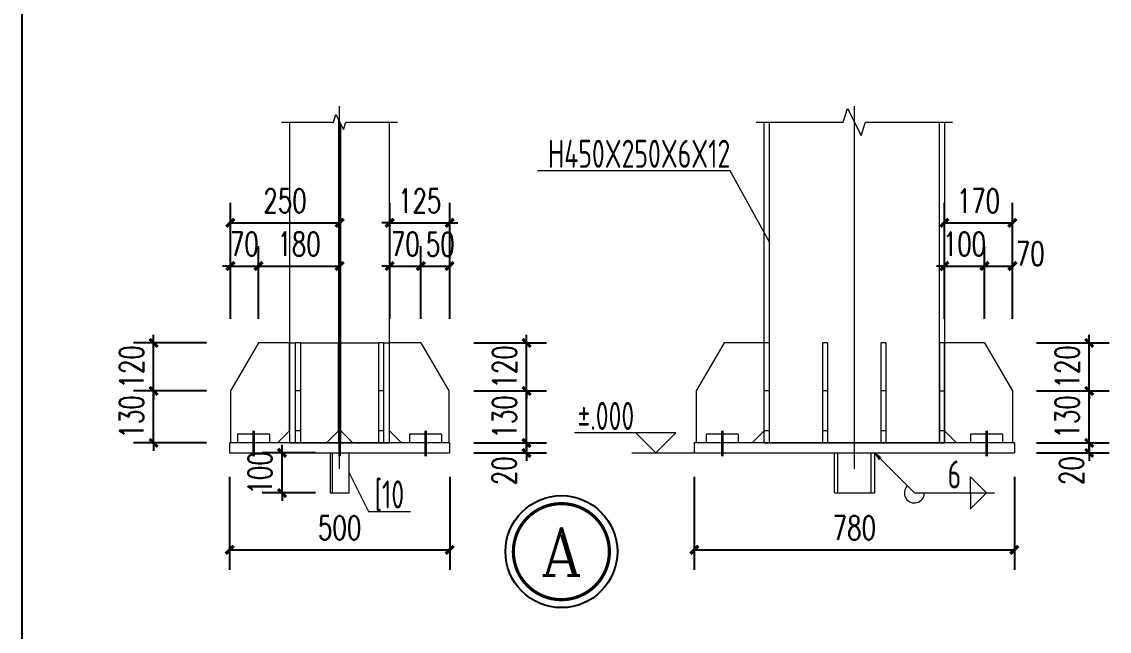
# Model space of a CAD drawing. Extents: x 180850 to 1399066, y 48356 to 327880.
# Drawn here: x 1375439 to 1389027, y 182591 to 190205 of the extents above; entities that cross this region are included whole.
import ezdxf
from ezdxf.enums import TextEntityAlignment as Align

# ---------------------------------------------------------------- set-up
doc = ezdxf.new("R2010")
doc.units = 0
doc.header["$LTSCALE"] = 1000
doc.linetypes.add('线型2', pattern=[2.5, 1.5, -1])
doc.linetypes.add('线型3', pattern=[19, 15, -1.5, 1, -1.5])
for name, color, linetype in [('AXIS', 3, 'Continuous'), ('TEXT', 7, 'Continuous'), ('THIN', 7, 'Continuous')]:
    doc.layers.add(name, color=color, linetype=linetype)
for name, color, linetype, lineweight in [('字符标注', 9, 'Continuous', 18), ('柱_主零件_实线', 51, 'Continuous', 18), ('柱_零件_实线', 3, 'Continuous', 18), ('楼层标高', 9, 'Continuous', 18), ('点划线', 9, '线型3', 18), ('焊缝标注', 9, 'Continuous', 18), ('螺栓组-普通_实线', 1, 'Continuous', 35)]:
    doc.layers.add(name, color=color, linetype=linetype, lineweight=lineweight)
doc.styles.add('_TCH_DIM_T3', font='SIMPLEX', dxfattribs={"width": 0.705882, "bigfont": 'GBCBIG'})
doc.styles.add('COMPLEX', font='COMPLEX')
doc.styles.add('TSSD_Norm', font='tssdeng.shx', dxfattribs={"bigfont": 'hztxt.shx'})
doc.styles.add('TSSD_Num', font='Tssdeng.shx', dxfattribs={"width": 0.7, "bigfont": 'hztxt.shx'})
doc.dimstyles.new('TCH_100_1', dxfattribs={"dimtxt": 297.5, "dimasz": 100, "dimexe": 250, "dimexo": 300, "dimgap": 126.25, "dimtad": 1, "dimdec": 0, "dimzin": 0, "dimdsep": 46, "dimtxsty": '_TCH_DIM_T3', "dimblk": 'ARCHTICK', "dimcen": 0.09, "dimclrd": 126, "dimclre": 126, "dimclrt": 7, "dimazin": 2, "dimtfac": 1, "dimtdec": 0, "dimtix": 1, "dimtmove": 2, "dimatfit": 3, "dimfxl": 1, "dimtolj": 1, "dimtzin": 0, "dimarcsym": 0})

# ---------------------------------------------------------------- blocks, each defined once
blk = doc.blocks.new('_ArchTick')
at = {"color": 0, "linetype": 'ByBlock', "const_width": 0.4}
blk.add_lwpolyline([(-0.5, -0.5), (0.5, 0.5)], dxfattribs=at)
blk = doc.blocks.new('*D231')
at = {"color": 126, "linetype": 'ByBlock', "lineweight": -2, "transparency": 16777216}
for p, q in [((1378036, 184518), (1378036, 183358)), ((1380786, 184518), (1380786, 183358)), ((1378036, 183608), (1380786, 183608))]:
    blk.add_line(p, q, dxfattribs=at)
at = {"layer": 'Defpoints', "color": 0, "linetype": 'ByBlock', "transparency": 16777216}
for p in [(1378036, 184818), (1380786, 184818), (1380786, 183608)]:
    blk.add_point(p, dxfattribs=at)
at = {"color": 126, "linetype": 'ByBlock', "lineweight": -2, "transparency": 16777216, "xscale": 100, "yscale": 100, "zscale": 100, "rotation": 180}
blk.add_blockref('_ArchTick', (1378036, 183608), dxfattribs=at)
at = {"color": 126, "linetype": 'ByBlock', "lineweight": -2, "transparency": 16777216, "xscale": 100, "yscale": 100, "zscale": 100}
blk.add_blockref('_ArchTick', (1380786, 183608), dxfattribs=at)
at = {"color": 7, "linetype": 'ByBlock', "transparency": 16777216, "insert": (1379411, 183883), "char_height": 297.5, "attachment_point": 5, "style": '_TCH_DIM_T3'}
blk.add_mtext('\\A1;500', dxfattribs=at)
blk = doc.blocks.new('*D232')
at = {"color": 126, "linetype": 'ByBlock', "lineweight": -2, "transparency": 16777216}
for p, q in [((1378046, 186493), (1378046, 187403)), ((1378396, 186493), (1378396, 187403)), ((1378046, 187153), (1377946, 187153)), ((1378046, 187153), (1378396, 187153)), ((1378396, 187153), (1378496, 187153))]:
    blk.add_line(p, q, dxfattribs=at)
at = {"layer": 'Defpoints', "color": 0, "linetype": 'ByBlock', "transparency": 16777216}
for p in [(1378396, 187153), (1378046, 186193), (1378396, 186193)]:
    blk.add_point(p, dxfattribs=at)
at = {"color": 126, "linetype": 'ByBlock', "lineweight": -2, "transparency": 16777216, "xscale": 100, "yscale": 100, "zscale": 100}
blk.add_blockref('_ArchTick', (1378046, 187153), dxfattribs=at)
at = {"color": 126, "linetype": 'ByBlock', "lineweight": -2, "transparency": 16777216, "xscale": 100, "yscale": 100, "zscale": 100, "rotation": 180}
blk.add_blockref('_ArchTick', (1378396, 187153), dxfattribs=at)
at = {"color": 7, "linetype": 'ByBlock', "transparency": 16777216, "insert": (1378221, 187428), "char_height": 297.5, "attachment_point": 5, "style": '_TCH_DIM_T3'}
blk.add_mtext('\\A1;70', dxfattribs=at)
blk = doc.blocks.new('*D233')
at = {"color": 126, "linetype": 'ByBlock', "lineweight": -2, "transparency": 16777216}
for p, q in [((1378396, 186493), (1378396, 187403)), ((1379411, 186493), (1379411, 187403)), ((1378396, 187153), (1379411, 187153))]:
    blk.add_line(p, q, dxfattribs=at)
at = {"layer": 'Defpoints', "color": 0, "linetype": 'ByBlock', "transparency": 16777216}
for p in [(1379411, 187153), (1378396, 186193), (1379411, 186193)]:
    blk.add_point(p, dxfattribs=at)
at = {"color": 126, "linetype": 'ByBlock', "lineweight": -2, "transparency": 16777216, "xscale": 100, "yscale": 100, "zscale": 100, "rotation": 180}
blk.add_blockref('_ArchTick', (1378396, 187153), dxfattribs=at)
at = {"color": 126, "linetype": 'ByBlock', "lineweight": -2, "transparency": 16777216, "xscale": 100, "yscale": 100, "zscale": 100}
blk.add_blockref('_ArchTick', (1379411, 187153), dxfattribs=at)
at = {"color": 7, "linetype": 'ByBlock', "transparency": 16777216, "insert": (1378903, 187428), "char_height": 297.5, "attachment_point": 5, "style": '_TCH_DIM_T3'}
blk.add_mtext('\\A1;180', dxfattribs=at)
blk = doc.blocks.new('*D234')
at = {"color": 126, "linetype": 'ByBlock', "lineweight": -2, "transparency": 16777216}
for p, q in [((1378046, 186493), (1378046, 187943)), ((1379411, 186493), (1379411, 187943)), ((1378046, 187693), (1379411, 187693))]:
    blk.add_line(p, q, dxfattribs=at)
at = {"layer": 'Defpoints', "color": 0, "linetype": 'ByBlock', "transparency": 16777216}
for p in [(1379411, 187693), (1378046, 186193), (1379411, 186193)]:
    blk.add_point(p, dxfattribs=at)
at = {"color": 126, "linetype": 'ByBlock', "lineweight": -2, "transparency": 16777216, "xscale": 100, "yscale": 100, "zscale": 100, "rotation": 180}
blk.add_blockref('_ArchTick', (1378046, 187693), dxfattribs=at)
at = {"color": 126, "linetype": 'ByBlock', "lineweight": -2, "transparency": 16777216, "xscale": 100, "yscale": 100, "zscale": 100}
blk.add_blockref('_ArchTick', (1379411, 187693), dxfattribs=at)
at = {"color": 7, "linetype": 'ByBlock', "transparency": 16777216, "insert": (1378728, 187968), "char_height": 297.5, "attachment_point": 5, "style": '_TCH_DIM_T3'}
blk.add_mtext('\\A1;250', dxfattribs=at)
blk = doc.blocks.new('*D235')
at = {"color": 126, "linetype": 'ByBlock', "lineweight": -2, "transparency": 16777216}
for p, q in [((1377086, 185593), (1377086, 185693)), ((1377746, 185593), (1376836, 185593)), ((1377086, 184943), (1377086, 185593)), ((1377746, 184943), (1376836, 184943)), ((1377086, 184943), (1377086, 184843))]:
    blk.add_line(p, q, dxfattribs=at)
at = {"layer": 'Defpoints', "color": 0, "linetype": 'ByBlock', "transparency": 16777216}
for p in [(1377086, 185593), (1378046, 185593), (1378046, 184943)]:
    blk.add_point(p, dxfattribs=at)
at = {"color": 126, "linetype": 'ByBlock', "lineweight": -2, "transparency": 16777216, "xscale": 100, "yscale": 100, "zscale": 100}
for p, rotation in [((1377086, 185593), 270), ((1377086, 184943), 90)]:
    blk.add_blockref('_ArchTick', p, dxfattribs=dict(at, rotation=rotation))
at = {"color": 7, "linetype": 'ByBlock', "transparency": 16777216, "insert": (1376811, 185268), "char_height": 297.5, "attachment_point": 5, "rotation": 90, "style": '_TCH_DIM_T3'}
blk.add_mtext('\\A1;130', dxfattribs=at)
blk = doc.blocks.new('*D236')
at = {"color": 126, "linetype": 'ByBlock', "lineweight": -2, "transparency": 16777216}
for p, q in [((1377746, 186193), (1376836, 186193)), ((1377086, 186193), (1377086, 186293)), ((1377086, 185593), (1377086, 186193)), ((1377746, 185593), (1376836, 185593)), ((1377086, 185593), (1377086, 185493))]:
    blk.add_line(p, q, dxfattribs=at)
at = {"layer": 'Defpoints', "color": 0, "linetype": 'ByBlock', "transparency": 16777216}
for p in [(1377086, 186193), (1378046, 186193), (1378046, 185593)]:
    blk.add_point(p, dxfattribs=at)
at = {"color": 126, "linetype": 'ByBlock', "lineweight": -2, "transparency": 16777216, "xscale": 100, "yscale": 100, "zscale": 100}
for p, rotation in [((1377086, 186193), 270), ((1377086, 185593), 90)]:
    blk.add_blockref('_ArchTick', p, dxfattribs=dict(at, rotation=rotation))
at = {"color": 7, "linetype": 'ByBlock', "transparency": 16777216, "insert": (1376811, 185893), "char_height": 297.5, "attachment_point": 5, "rotation": 90, "style": '_TCH_DIM_T3'}
blk.add_mtext('\\A1;120', dxfattribs=at)
blk = doc.blocks.new('*D237')
at = {"color": 126, "linetype": 'ByBlock', "lineweight": -2, "transparency": 16777216}
for p, q in [((1380036, 186493), (1380036, 187403)), ((1380426, 186493), (1380426, 187403)), ((1380036, 187153), (1379936, 187153)), ((1380036, 187153), (1380426, 187153)), ((1380426, 187153), (1380526, 187153))]:
    blk.add_line(p, q, dxfattribs=at)
at = {"layer": 'Defpoints', "color": 0, "linetype": 'ByBlock', "transparency": 16777216}
for p in [(1380426, 187153), (1380036, 186193), (1380426, 186193)]:
    blk.add_point(p, dxfattribs=at)
at = {"color": 126, "linetype": 'ByBlock', "lineweight": -2, "transparency": 16777216, "xscale": 100, "yscale": 100, "zscale": 100}
blk.add_blockref('_ArchTick', (1380036, 187153), dxfattribs=at)
at = {"color": 126, "linetype": 'ByBlock', "lineweight": -2, "transparency": 16777216, "xscale": 100, "yscale": 100, "zscale": 100, "rotation": 180}
blk.add_blockref('_ArchTick', (1380426, 187153), dxfattribs=at)
at = {"color": 7, "linetype": 'ByBlock', "transparency": 16777216, "insert": (1380231, 187428), "char_height": 297.5, "attachment_point": 5, "style": '_TCH_DIM_T3'}
blk.add_mtext('\\A1;70', dxfattribs=at)
blk = doc.blocks.new('*D238')
at = {"color": 126, "linetype": 'ByBlock', "lineweight": -2, "transparency": 16777216}
for p, q in [((1380426, 186493), (1380426, 187403)), ((1380786, 186493), (1380786, 187403)), ((1380426, 187153), (1380786, 187153))]:
    blk.add_line(p, q, dxfattribs=at)
at = {"layer": 'Defpoints', "color": 0, "linetype": 'ByBlock', "transparency": 16777216}
for p in [(1380786, 187153), (1380426, 186193), (1380786, 186193)]:
    blk.add_point(p, dxfattribs=at)
at = {"color": 126, "linetype": 'ByBlock', "lineweight": -2, "transparency": 16777216, "xscale": 100, "yscale": 100, "zscale": 100, "rotation": 180}
blk.add_blockref('_ArchTick', (1380426, 187153), dxfattribs=at)
at = {"color": 126, "linetype": 'ByBlock', "lineweight": -2, "transparency": 16777216, "xscale": 100, "yscale": 100, "zscale": 100}
blk.add_blockref('_ArchTick', (1380786, 187153), dxfattribs=at)
at = {"color": 7, "linetype": 'ByBlock', "transparency": 16777216, "insert": (1380668, 187425), "char_height": 297.5, "attachment_point": 5, "style": '_TCH_DIM_T3'}
blk.add_mtext('\\A1;50', dxfattribs=at)
blk = doc.blocks.new('*D239')
at = {"color": 126, "linetype": 'ByBlock', "lineweight": -2, "transparency": 16777216}
for p, q in [((1380036, 186493), (1380036, 187943)), ((1380786, 186493), (1380786, 187943)), ((1380036, 187693), (1379936, 187693)), ((1380036, 187693), (1380786, 187693)), ((1380786, 187693), (1380886, 187693))]:
    blk.add_line(p, q, dxfattribs=at)
at = {"layer": 'Defpoints', "color": 0, "linetype": 'ByBlock', "transparency": 16777216}
for p in [(1380786, 187693), (1380036, 186193), (1380786, 186193)]:
    blk.add_point(p, dxfattribs=at)
at = {"color": 126, "linetype": 'ByBlock', "lineweight": -2, "transparency": 16777216, "xscale": 100, "yscale": 100, "zscale": 100}
blk.add_blockref('_ArchTick', (1380036, 187693), dxfattribs=at)
at = {"color": 126, "linetype": 'ByBlock', "lineweight": -2, "transparency": 16777216, "xscale": 100, "yscale": 100, "zscale": 100, "rotation": 180}
blk.add_blockref('_ArchTick', (1380786, 187693), dxfattribs=at)
at = {"color": 7, "linetype": 'ByBlock', "transparency": 16777216, "insert": (1380411, 187968), "char_height": 297.5, "attachment_point": 5, "style": '_TCH_DIM_T3'}
blk.add_mtext('\\A1;125', dxfattribs=at)
blk = doc.blocks.new('*D240')
at = {"color": 126, "linetype": 'ByBlock', "lineweight": -2, "transparency": 16777216}
for p, q in [((1381086, 184943), (1381996, 184943)), ((1381746, 184943), (1381746, 185043)), ((1381746, 184818), (1381746, 184943)), ((1381086, 184818), (1381996, 184818)), ((1381746, 184818), (1381746, 184718))]:
    blk.add_line(p, q, dxfattribs=at)
at = {"layer": 'Defpoints', "color": 0, "linetype": 'ByBlock', "transparency": 16777216}
for p in [(1380786, 184943), (1381746, 184943), (1380786, 184818)]:
    blk.add_point(p, dxfattribs=at)
at = {"color": 126, "linetype": 'ByBlock', "lineweight": -2, "transparency": 16777216, "xscale": 100, "yscale": 100, "zscale": 100}
for p, rotation in [((1381746, 184943), 270), ((1381746, 184818), 90)]:
    blk.add_blockref('_ArchTick', p, dxfattribs=dict(at, rotation=rotation))
at = {"color": 7, "linetype": 'ByBlock', "transparency": 16777216, "insert": (1381466, 184595), "char_height": 297.5, "attachment_point": 5, "rotation": 90, "style": '_TCH_DIM_T3'}
blk.add_mtext('\\A1;20', dxfattribs=at)
blk = doc.blocks.new('*D241')
at = {"color": 126, "linetype": 'ByBlock', "lineweight": -2, "transparency": 16777216}
for p, q in [((1381746, 185593), (1381746, 185693)), ((1381086, 185593), (1381996, 185593)), ((1381746, 184943), (1381746, 185593)), ((1381086, 184943), (1381996, 184943)), ((1381746, 184943), (1381746, 184843))]:
    blk.add_line(p, q, dxfattribs=at)
at = {"layer": 'Defpoints', "color": 0, "linetype": 'ByBlock', "transparency": 16777216}
for p in [(1380786, 185593), (1381746, 185593), (1380786, 184943)]:
    blk.add_point(p, dxfattribs=at)
at = {"color": 126, "linetype": 'ByBlock', "lineweight": -2, "transparency": 16777216, "xscale": 100, "yscale": 100, "zscale": 100}
for p, rotation in [((1381746, 185593), 270), ((1381746, 184943), 90)]:
    blk.add_blockref('_ArchTick', p, dxfattribs=dict(at, rotation=rotation))
at = {"color": 7, "linetype": 'ByBlock', "transparency": 16777216, "insert": (1381471, 185268), "char_height": 297.5, "attachment_point": 5, "rotation": 90, "style": '_TCH_DIM_T3'}
blk.add_mtext('\\A1;130', dxfattribs=at)
blk = doc.blocks.new('*D242')
at = {"color": 126, "linetype": 'ByBlock', "lineweight": -2, "transparency": 16777216}
for p, q in [((1381086, 186193), (1381996, 186193)), ((1381746, 186193), (1381746, 186293)), ((1381746, 185593), (1381746, 186193)), ((1381086, 185593), (1381996, 185593)), ((1381746, 185593), (1381746, 185493))]:
    blk.add_line(p, q, dxfattribs=at)
at = {"layer": 'Defpoints', "color": 0, "linetype": 'ByBlock', "transparency": 16777216}
for p in [(1380786, 186193), (1381746, 186193), (1380786, 185593)]:
    blk.add_point(p, dxfattribs=at)
at = {"color": 126, "linetype": 'ByBlock', "lineweight": -2, "transparency": 16777216, "xscale": 100, "yscale": 100, "zscale": 100}
for p, rotation in [((1381746, 186193), 270), ((1381746, 185593), 90)]:
    blk.add_blockref('_ArchTick', p, dxfattribs=dict(at, rotation=rotation))
at = {"color": 7, "linetype": 'ByBlock', "transparency": 16777216, "insert": (1381471, 185893), "char_height": 297.5, "attachment_point": 5, "rotation": 90, "style": '_TCH_DIM_T3'}
blk.add_mtext('\\A1;120', dxfattribs=at)
blk = doc.blocks.new('*D243')
at = {"color": 126, "linetype": 'ByBlock', "lineweight": -2, "transparency": 16777216}
for p, q in [((1379111, 184818), (1378441, 184818)), ((1378691, 184818), (1378691, 184918)), ((1378691, 184318), (1378691, 184818)), ((1379111, 184318), (1378441, 184318)), ((1378691, 184318), (1378691, 184218))]:
    blk.add_line(p, q, dxfattribs=at)
at = {"layer": 'Defpoints', "color": 0, "linetype": 'ByBlock', "transparency": 16777216}
for p in [(1378691, 184818), (1379411, 184818), (1379411, 184318)]:
    blk.add_point(p, dxfattribs=at)
at = {"color": 126, "linetype": 'ByBlock', "lineweight": -2, "transparency": 16777216, "xscale": 100, "yscale": 100, "zscale": 100}
for p, rotation in [((1378691, 184818), 270), ((1378691, 184318), 90)]:
    blk.add_blockref('_ArchTick', p, dxfattribs=dict(at, rotation=rotation))
at = {"color": 7, "linetype": 'ByBlock', "transparency": 16777216, "insert": (1378416, 184568), "char_height": 297.5, "attachment_point": 5, "rotation": 90, "style": '_TCH_DIM_T3'}
blk.add_mtext('\\A1;100', dxfattribs=at)
blk = doc.blocks.new('*D244')
at = {"color": 126, "linetype": 'ByBlock', "lineweight": -2, "transparency": 16777216}
for p, q in [((1383842, 184518), (1383842, 183358)), ((1387842, 184518), (1387842, 183358)), ((1383842, 183608), (1387842, 183608))]:
    blk.add_line(p, q, dxfattribs=at)
at = {"layer": 'Defpoints', "color": 0, "linetype": 'ByBlock', "transparency": 16777216}
for p in [(1383842, 184818), (1387842, 184818), (1387842, 183608)]:
    blk.add_point(p, dxfattribs=at)
at = {"color": 126, "linetype": 'ByBlock', "lineweight": -2, "transparency": 16777216, "xscale": 100, "yscale": 100, "zscale": 100, "rotation": 180}
blk.add_blockref('_ArchTick', (1383842, 183608), dxfattribs=at)
at = {"color": 126, "linetype": 'ByBlock', "lineweight": -2, "transparency": 16777216, "xscale": 100, "yscale": 100, "zscale": 100}
blk.add_blockref('_ArchTick', (1387842, 183608), dxfattribs=at)
at = {"color": 7, "linetype": 'ByBlock', "transparency": 16777216, "insert": (1385842, 183883), "char_height": 297.5, "attachment_point": 5, "style": '_TCH_DIM_T3'}
blk.add_mtext('\\A1;780', dxfattribs=at)
blk = doc.blocks.new('*D245')
at = {"color": 126, "linetype": 'ByBlock', "lineweight": -2, "transparency": 16777216}
for p, q in [((1386967, 186493), (1386967, 187403)), ((1387467, 186493), (1387467, 187403)), ((1386967, 187153), (1386867, 187153)), ((1386967, 187153), (1387467, 187153)), ((1387467, 187153), (1387567, 187153))]:
    blk.add_line(p, q, dxfattribs=at)
at = {"layer": 'Defpoints', "color": 0, "linetype": 'ByBlock', "transparency": 16777216}
for p in [(1387467, 187153), (1386967, 186193), (1387467, 186193)]:
    blk.add_point(p, dxfattribs=at)
at = {"color": 126, "linetype": 'ByBlock', "lineweight": -2, "transparency": 16777216, "xscale": 100, "yscale": 100, "zscale": 100}
blk.add_blockref('_ArchTick', (1386967, 187153), dxfattribs=at)
at = {"color": 126, "linetype": 'ByBlock', "lineweight": -2, "transparency": 16777216, "xscale": 100, "yscale": 100, "zscale": 100, "rotation": 180}
blk.add_blockref('_ArchTick', (1387467, 187153), dxfattribs=at)
at = {"color": 7, "linetype": 'ByBlock', "transparency": 16777216, "insert": (1387217, 187428), "char_height": 297.5, "attachment_point": 5, "style": '_TCH_DIM_T3'}
blk.add_mtext('\\A1;100', dxfattribs=at)
blk = doc.blocks.new('*D246')
at = {"color": 126, "linetype": 'ByBlock', "lineweight": -2, "transparency": 16777216}
for p, q in [((1387467, 186493), (1387467, 187403)), ((1387817, 186493), (1387817, 187403)), ((1387467, 187153), (1387817, 187153))]:
    blk.add_line(p, q, dxfattribs=at)
at = {"layer": 'Defpoints', "color": 0, "linetype": 'ByBlock', "transparency": 16777216}
for p in [(1387817, 187153), (1387467, 186193), (1387817, 186193)]:
    blk.add_point(p, dxfattribs=at)
at = {"color": 126, "linetype": 'ByBlock', "lineweight": -2, "transparency": 16777216, "xscale": 100, "yscale": 100, "zscale": 100, "rotation": 180}
blk.add_blockref('_ArchTick', (1387467, 187153), dxfattribs=at)
at = {"color": 126, "linetype": 'ByBlock', "lineweight": -2, "transparency": 16777216, "xscale": 100, "yscale": 100, "zscale": 100}
blk.add_blockref('_ArchTick', (1387817, 187153), dxfattribs=at)
at = {"color": 7, "linetype": 'ByBlock', "transparency": 16777216, "insert": (1388041, 187308), "char_height": 297.5, "attachment_point": 5, "style": '_TCH_DIM_T3'}
blk.add_mtext('\\A1;70', dxfattribs=at)
blk = doc.blocks.new('*D247')
at = {"color": 126, "linetype": 'ByBlock', "lineweight": -2, "transparency": 16777216}
for p, q in [((1386967, 186493), (1386967, 187943)), ((1387817, 186493), (1387817, 187943)), ((1386967, 187693), (1387817, 187693))]:
    blk.add_line(p, q, dxfattribs=at)
at = {"layer": 'Defpoints', "color": 0, "linetype": 'ByBlock', "transparency": 16777216}
for p in [(1387817, 187693), (1386967, 186193), (1387817, 186193)]:
    blk.add_point(p, dxfattribs=at)
at = {"color": 126, "linetype": 'ByBlock', "lineweight": -2, "transparency": 16777216, "xscale": 100, "yscale": 100, "zscale": 100, "rotation": 180}
blk.add_blockref('_ArchTick', (1386967, 187693), dxfattribs=at)
at = {"color": 126, "linetype": 'ByBlock', "lineweight": -2, "transparency": 16777216, "xscale": 100, "yscale": 100, "zscale": 100}
blk.add_blockref('_ArchTick', (1387817, 187693), dxfattribs=at)
at = {"color": 7, "linetype": 'ByBlock', "transparency": 16777216, "insert": (1387392, 187968), "char_height": 297.5, "attachment_point": 5, "style": '_TCH_DIM_T3'}
blk.add_mtext('\\A1;170', dxfattribs=at)
blk = doc.blocks.new('*D248')
at = {"color": 126, "linetype": 'ByBlock', "lineweight": -2, "transparency": 16777216}
for p, q in [((1388117, 184943), (1389027, 184943)), ((1388777, 184943), (1388777, 185043)), ((1388777, 184818), (1388777, 184943)), ((1388117, 184818), (1389027, 184818)), ((1388777, 184818), (1388777, 184718))]:
    blk.add_line(p, q, dxfattribs=at)
at = {"layer": 'Defpoints', "color": 0, "linetype": 'ByBlock', "transparency": 16777216}
for p in [(1387817, 184943), (1388777, 184943), (1387817, 184818)]:
    blk.add_point(p, dxfattribs=at)
at = {"color": 126, "linetype": 'ByBlock', "lineweight": -2, "transparency": 16777216, "xscale": 100, "yscale": 100, "zscale": 100}
for p, rotation in [((1388777, 184943), 270), ((1388777, 184818), 90)]:
    blk.add_blockref('_ArchTick', p, dxfattribs=dict(at, rotation=rotation))
at = {"color": 7, "linetype": 'ByBlock', "transparency": 16777216, "insert": (1388555, 184598), "char_height": 297.5, "attachment_point": 5, "rotation": 90, "style": '_TCH_DIM_T3'}
blk.add_mtext('\\A1;20', dxfattribs=at)
blk = doc.blocks.new('*D249')
at = {"color": 126, "linetype": 'ByBlock', "lineweight": -2, "transparency": 16777216}
for p, q in [((1388777, 185593), (1388777, 185693)), ((1388117, 185593), (1389027, 185593)), ((1388777, 184943), (1388777, 185593)), ((1388117, 184943), (1389027, 184943)), ((1388777, 184943), (1388777, 184843))]:
    blk.add_line(p, q, dxfattribs=at)
at = {"layer": 'Defpoints', "color": 0, "linetype": 'ByBlock', "transparency": 16777216}
for p in [(1387817, 185593), (1388777, 185593), (1387817, 184943)]:
    blk.add_point(p, dxfattribs=at)
at = {"color": 126, "linetype": 'ByBlock', "lineweight": -2, "transparency": 16777216, "xscale": 100, "yscale": 100, "zscale": 100}
for p, rotation in [((1388777, 185593), 270), ((1388777, 184943), 90)]:
    blk.add_blockref('_ArchTick', p, dxfattribs=dict(at, rotation=rotation))
at = {"color": 7, "linetype": 'ByBlock', "transparency": 16777216, "insert": (1388502, 185268), "char_height": 297.5, "attachment_point": 5, "rotation": 90, "style": '_TCH_DIM_T3'}
blk.add_mtext('\\A1;130', dxfattribs=at)
blk = doc.blocks.new('*D250')
at = {"color": 126, "linetype": 'ByBlock', "lineweight": -2, "transparency": 16777216}
for p, q in [((1388117, 186193), (1389027, 186193)), ((1388777, 186193), (1388777, 186293)), ((1388777, 185593), (1388777, 186193)), ((1388117, 185593), (1389027, 185593)), ((1388777, 185593), (1388777, 185493))]:
    blk.add_line(p, q, dxfattribs=at)
at = {"layer": 'Defpoints', "color": 0, "linetype": 'ByBlock', "transparency": 16777216}
for p in [(1387817, 186193), (1388777, 186193), (1387817, 185593)]:
    blk.add_point(p, dxfattribs=at)
at = {"color": 126, "linetype": 'ByBlock', "lineweight": -2, "transparency": 16777216, "xscale": 100, "yscale": 100, "zscale": 100}
for p, rotation in [((1388777, 186193), 270), ((1388777, 185593), 90)]:
    blk.add_blockref('_ArchTick', p, dxfattribs=dict(at, rotation=rotation))
at = {"color": 7, "linetype": 'ByBlock', "transparency": 16777216, "insert": (1388502, 185893), "char_height": 297.5, "attachment_point": 5, "rotation": 90, "style": '_TCH_DIM_T3'}
blk.add_mtext('\\A1;120', dxfattribs=at)
blk = doc.blocks.new('ts_idx2')
at = {"color": 0, "linetype": 'ByBlock', "lineweight": -2, "const_width": 0.0333}
blk.add_lwpolyline([(-0.5, 0, 1), (0.5, 0, 1)], format="xyb", close=True, dxfattribs=at)
at = {"color": 0, "linetype": 'ByBlock', "lineweight": -2}
blk.add_circle((0, 0), 0.583, dxfattribs=at)
at = {"color": 0, "linetype": 'ByBlock', "lineweight": -2, "style": 'TSSD_Num', "width": 0.7}
blk.add_attdef('A', text='', height=0.5, dxfattribs=at).set_placement((0, 0), align=Align.MIDDLE_CENTER)

msp = doc.modelspace()

# ---------------------------------------------------------------- hatches: boundary and pattern name
at = {"layer": '焊缝标注'}
msp.add_hatch(color=256, dxfattribs=at).paths.add_polyline_path([(1386092.19, 184818.18), (1386152.3, 184736.86), (1386173.51, 184758.08)])

# ---------------------------------------------------------------- linework, layer by layer
at = {"layer": 'AXIS'}
msp.add_line((1375438.78, 197803.17), (1375438.78, 169706.6), dxfattribs=at)
at = {"layer": '字符标注', "ltscale": 100}
for p, q in [((1384291.13, 188343.57), (1381884.37, 188343.57)), ((1384777.19, 187459.69), (1384291.13, 188343.57)), ((1379530.59, 184568.18), (1379770.59, 184088.18)), ((1379770.59, 184088.18), (1380295.59, 184088.18))]:
    msp.add_line(p, q, dxfattribs=at)
at = {"layer": '字符标注', "ltscale": 100, "const_width": 10}
msp.add_lwpolyline([(1379415.59, 188476.37, 1), (1379405.59, 188476.37, 1)], format="xyb", close=True, dxfattribs=at)
at = {"layer": '柱_主零件_实线', "ltscale": 100}
for p, q in [((1379332.46, 188951.37), (1379363.71, 189045.12)), ((1379363.71, 189045.12), (1379457.46, 188857.62)), ((1385701.57, 188951.37), (1385757.82, 189120.12)), ((1385757.82, 189120.12), (1385926.57, 188782.62)), ((1378685.59, 188951.37), (1379332.46, 188951.37)), ((1378785.59, 188951.37), (1378785.59, 184943.18)), ((1379457.46, 188857.62), (1379488.71, 188951.37)), ((1379488.71, 188951.37), (1380135.59, 188951.37)), ((1380035.59, 184943.18), (1380035.59, 188951.37)), ((1384617.19, 188951.37), (1385701.57, 188951.37)), ((1384717.19, 184943.18), (1384717.19, 188951.37)), ((1384777.19, 188951.37), (1384777.19, 184943.18)), ((1385926.57, 188782.62), (1385982.82, 188951.37)), ((1385982.82, 188951.37), (1387067.19, 188951.37)), ((1386907.19, 184943.18), (1386907.19, 188951.37)), ((1386967.19, 188951.37), (1386967.19, 184943.18)), ((1378785.59, 184943.18), (1378860.59, 184943.18)), ((1378920.59, 184943.18), (1379900.59, 184943.18)), ((1379960.59, 184943.18), (1380035.59, 184943.18)), ((1384777.19, 184943.18), (1385447.19, 184943.18)), ((1385507.19, 184943.18), (1386177.19, 184943.18)), ((1386237.19, 184943.18), (1386907.19, 184943.18))]:
    msp.add_line(p, q, dxfattribs=at)
at = {"layer": '柱_主零件_实线', "linetype": '线型2', "ltscale": 100}
for p, q in [((1379395.59, 188981.37), (1379395.59, 184943.18)), ((1379425.59, 184943.18), (1379425.59, 188921.37)), ((1378860.59, 184943.18), (1378920.59, 184943.18)), ((1379900.59, 184943.18), (1379960.59, 184943.18)), ((1384717.19, 184943.18), (1384777.19, 184943.18)), ((1385447.19, 184943.18), (1385507.19, 184943.18)), ((1386177.19, 184943.18), (1386237.19, 184943.18)), ((1386907.19, 184943.18), (1386967.19, 184943.18))]:
    msp.add_line(p, q, dxfattribs=at)
at = {"layer": '柱_零件_实线', "linetype": '线型2', "ltscale": 100}
for p, q in [((1378395.59, 186193.18), (1378045.59, 185593.18)), ((1378785.59, 186193.18), (1378860.59, 186193.18)), ((1378920.59, 186193.18), (1379395.59, 186193.18)), ((1379395.59, 185093.18), (1379395.59, 186193.18)), ((1379425.59, 185093.18), (1379425.59, 186193.18)), ((1379425.59, 186193.18), (1379900.59, 186193.18)), ((1379960.59, 186193.18), (1380035.59, 186193.18)), ((1380425.59, 186193.18), (1380775.59, 185593.18)), ((1378045.59, 185593.18), (1378045.59, 184943.18)), ((1380775.59, 185593.18), (1380775.59, 184943.18)), ((1378920.59, 185093.18), (1378860.59, 185093.18)), ((1379245.59, 184943.18), (1379395.59, 185093.18)), ((1379575.59, 184943.18), (1379425.59, 185093.18)), ((1379960.59, 185093.18), (1379900.59, 185093.18)), ((1384777.19, 185093.18), (1384717.19, 185093.18)), ((1385507.19, 185093.18), (1385447.19, 185093.18)), ((1386237.19, 185093.18), (1386177.19, 185093.18)), ((1386967.19, 185093.18), (1386907.19, 185093.18)), ((1379317.09, 184818.18), (1379317.09, 184318.18)), ((1385634.69, 184318.18), (1385634.69, 184818.18)), ((1386049.69, 184818.18), (1386049.69, 184318.18))]:
    msp.add_line(p, q, dxfattribs=at)
at = {"layer": '柱_零件_实线', "ltscale": 100}
for p, q in [((1378785.59, 186193.18), (1378395.59, 186193.18)), ((1378785.59, 185093.18), (1378785.59, 186193.18)), ((1378920.59, 186193.18), (1378860.59, 186193.18)), ((1378860.59, 184943.18), (1378860.59, 186193.18)), ((1378920.59, 186193.18), (1378920.59, 184943.18)), ((1379960.59, 186193.18), (1379900.59, 186193.18)), ((1379900.59, 184943.18), (1379900.59, 186193.18)), ((1379960.59, 186193.18), (1379960.59, 184943.18)), ((1380425.59, 186193.18), (1380035.59, 186193.18)), ((1380035.59, 185093.18), (1380035.59, 186193.18)), ((1384217.19, 186193.18), (1383867.19, 185593.18)), ((1384777.19, 186193.18), (1384217.19, 186193.18)), ((1384717.19, 184943.18), (1384717.19, 186193.18)), ((1384777.19, 186193.18), (1384777.19, 184943.18)), ((1385507.19, 186193.18), (1385447.19, 186193.18)), ((1385447.19, 184943.18), (1385447.19, 186193.18)), ((1385507.19, 186193.18), (1385507.19, 184943.18)), ((1386237.19, 186193.18), (1386177.19, 186193.18)), ((1386177.19, 184943.18), (1386177.19, 186193.18)), ((1386237.19, 186193.18), (1386237.19, 184943.18)), ((1387467.19, 186193.18), (1386907.19, 186193.18)), ((1386907.19, 186193.18), (1386907.19, 184943.18)), ((1386967.19, 184943.18), (1386967.19, 186193.18)), ((1387467.19, 186193.18), (1387817.19, 185593.18)), ((1378920.59, 185593.18), (1378860.59, 185593.18)), ((1379960.59, 185593.18), (1379900.59, 185593.18)), ((1383867.19, 185593.18), (1383867.19, 184943.18)), ((1384777.19, 185593.18), (1384717.19, 185593.18)), ((1385507.19, 185593.18), (1385447.19, 185593.18)), ((1386237.19, 185593.18), (1386177.19, 185593.18)), ((1386907.19, 185593.18), (1386967.19, 185593.18)), ((1387817.19, 185593.18), (1387817.19, 184943.18)), ((1378635.59, 184943.18), (1378785.59, 185093.18)), ((1380185.59, 184943.18), (1380035.59, 185093.18)), ((1384567.19, 184943.18), (1384717.19, 185093.18)), ((1387117.19, 184943.18), (1386967.19, 185093.18)), ((1378035.59, 184943.18), (1378035.59, 184818.18)), ((1380785.59, 184943.18), (1378035.59, 184943.18)), ((1378535.59, 185053.18), (1378135.59, 185053.18)), ((1378135.59, 185053.18), (1378135.59, 184943.18)), ((1378535.59, 185053.18), (1378535.59, 184943.18)), ((1380685.59, 185053.18), (1380285.59, 185053.18)), ((1380285.59, 185053.18), (1380285.59, 184943.18)), ((1380685.59, 185053.18), (1380685.59, 184943.18)), ((1380785.59, 184943.18), (1380785.59, 184818.18)), ((1387842.19, 184943.18), (1383842.19, 184943.18)), ((1383842.19, 184943.18), (1383842.19, 184818.18)), ((1383992.19, 185053.18), (1383992.19, 184943.18)), ((1384392.19, 185053.18), (1383992.19, 185053.18)), ((1384392.19, 185053.18), (1384392.19, 184943.18)), ((1387692.19, 185053.18), (1387292.19, 185053.18)), ((1387292.19, 185053.18), (1387292.19, 184943.18)), ((1387692.19, 185053.18), (1387692.19, 184943.18)), ((1387842.19, 184943.18), (1387842.19, 184818.18)), ((1378035.59, 184818.18), (1380785.59, 184818.18)), ((1379290.59, 184818.18), (1379290.59, 184318.18)), ((1379530.59, 184318.18), (1379530.59, 184818.18)), ((1383842.19, 184818.18), (1387842.19, 184818.18)), ((1385592.19, 184318.18), (1385592.19, 184818.18)), ((1386092.19, 184818.18), (1386092.19, 184318.18)), ((1379290.59, 184318.18), (1379530.59, 184318.18)), ((1385592.19, 184318.18), (1386092.19, 184318.18))]:
    msp.add_line(p, q, dxfattribs=at)
at = {"layer": '楼层标高', "ltscale": 100}
for p, q in [((1383612.19, 185068.18), (1382346.21, 185068.18)), ((1383362.19, 184818.18), (1383112.19, 185068.18)), ((1383362.19, 184818.18), (1383612.19, 185068.18)), ((1383062.19, 184818.18), (1384092.19, 184818.18))]:
    msp.add_line(p, q, dxfattribs=at)
at = {"layer": '点划线', "ltscale": 100}
for p, q in [((1379410.59, 184618.18), (1379410.59, 189151.37)), ((1385842.19, 184618.18), (1385842.19, 189151.37))]:
    msp.add_line(p, q, dxfattribs=at)
at = {"layer": '焊缝标注', "ltscale": 100}
for p, q in [((1386092.19, 184818.18), (1386592.19, 184318.18)), ((1387292.19, 184518.18), (1387492.19, 184318.18)), ((1387292.19, 184318.18), (1387292.19, 184518.18)), ((1386592.19, 184318.18), (1387592.19, 184318.18)), ((1387292.19, 184118.18), (1387492.19, 184318.18)), ((1387292.19, 184318.18), (1387292.19, 184118.18))]:
    msp.add_line(p, q, dxfattribs=at)
at = {"layer": '焊缝标注', "linetype": 'Continuous'}
msp.add_lwpolyline([(1386092.19, 184818.18), (1386152.3, 184736.86), (1386173.51, 184758.08)], close=True, dxfattribs=at)
at = {"layer": '焊缝标注', "ltscale": 100}
msp.add_arc((1386592.19, 184318.18), 125, 134.999985, 0, dxfattribs=at)
at = {"layer": '螺栓组-普通_实线', "color": 7, "ltscale": 100}
for p, q in [((1378335.59, 185093.18), (1378335.59, 184778.18)), ((1378335.59, 185093.18), (1378335.59, 184778.18)), ((1379410.59, 185093.18), (1379410.59, 184778.18)), ((1379410.59, 185093.18), (1379410.59, 184778.18)), ((1380485.59, 185093.18), (1380485.59, 184778.18)), ((1380485.59, 185093.18), (1380485.59, 184778.18)), ((1384192.19, 185093.18), (1384192.19, 184778.18)), ((1384192.19, 185093.18), (1384192.19, 184778.18)), ((1384192.19, 185093.18), (1384192.19, 184778.18)), ((1387492.19, 185093.18), (1387492.19, 184778.18)), ((1387492.19, 185093.18), (1387492.19, 184778.18)), ((1387492.19, 185093.18), (1387492.19, 184778.18))]:
    msp.add_line(p, q, dxfattribs=at)
at = {"layer": '螺栓组-普通_实线', "ltscale": 100}
for p, q in [((1378335.59, 185053.18), (1378335.59, 184818.18)), ((1378335.59, 185053.18), (1378335.59, 184818.18)), ((1379410.59, 185053.18), (1379410.59, 184818.18)), ((1379410.59, 185053.18), (1379410.59, 184818.18)), ((1380485.59, 185053.18), (1380485.59, 184818.18)), ((1380485.59, 185053.18), (1380485.59, 184818.18)), ((1384192.19, 185053.18), (1384192.19, 184818.18)), ((1384192.19, 185053.18), (1384192.19, 184818.18)), ((1384192.19, 185053.18), (1384192.19, 184818.18)), ((1387492.19, 185053.18), (1387492.19, 184818.18)), ((1387492.19, 185053.18), (1387492.19, 184818.18)), ((1387492.19, 185053.18), (1387492.19, 184818.18))]:
    msp.add_line(p, q, dxfattribs=at)

# ---------------------------------------------------------------- block references
at = {"layer": 'AXIS'}
ref = msp.add_blockref('ts_idx2', (1382181.66, 183585.11), dxfattribs=dict(at, xscale=1200, yscale=1200, zscale=1200))
ref.add_attrib('9', 'A', dxfattribs={"layer": 'THIN', "height": 600, "style": 'COMPLEX'}).set_placement((1382181.66, 183585.11), align=Align.MIDDLE_CENTER)

# ---------------------------------------------------------------- texts
at = {"layer": 'TEXT', "style": 'TSSD_Norm', "width": 0.7}
for s, p in [('H450X250X6X12', (1383153.63, 188380.18)), ('%%P.000', (1382737.19, 185104.79)), ('6', (1387092.19, 184374.79)), ('[10', (1380033.09, 184124.79))]:
    msp.add_text(s, height=350, dxfattribs=at).set_placement(p, align=Align.CENTER)

# ---------------------------------------------------------------- dimensions: what is measured, and where the dimension line sits
at = {"linetype": 'ByBlock'}
for base, p1, p2, text, picture, middle in [((1379410.59, 187693.18), (1378045.59, 186193.18), (1379410.59, 186193.18), '250', '*D234', (1378728.09, 187968.18)), ((1380785.59, 187693.18), (1380035.59, 186193.18), (1380785.59, 186193.18), '125', '*D239', (1380410.59, 187968.18)), ((1387817.19, 187693.18), (1386967.19, 186193.18), (1387817.19, 186193.18), '170', '*D247', (1387392.19, 187968.18)), ((1378395.59, 187153.18), (1378045.59, 186193.18), (1378395.59, 186193.18), '70', '*D232', (1378220.59, 187428.18)), ((1379410.59, 187153.18), (1378395.59, 186193.18), (1379410.59, 186193.18), '180', '*D233', (1378903.09, 187428.18)), ((1380425.59, 187153.18), (1380035.59, 186193.18), (1380425.59, 186193.18), '70', '*D237', (1380230.59, 187428.18)), ((1387467.19, 187153.18), (1386967.19, 186193.18), (1387467.19, 186193.18), '100', '*D245', (1387217.19, 187428.18)), ((1380785.59, 183608.18), (1378035.59, 184818.18), (1380785.59, 184818.18), '500', '*D231', (1379410.59, 183883.18)), ((1387842.19, 183608.18), (1383842.19, 184818.18), (1387842.19, 184818.18), '780', '*D244', (1385842.19, 183883.18))]:
    dim = msp.add_linear_dim(base=base, p1=p1, p2=p2, text=text, dimstyle='TCH_100_1', dxfattribs=at)
    dim.commit()
    dim.dimension.update_dxf_attribs({"geometry": picture, "text_midpoint": middle})
for base, p1, p2, text, picture, middle in [((1380785.59, 187153.18), (1380425.59, 186193.18), (1380785.59, 186193.18), '50', '*D238', (1380667.69, 187424.95)), ((1387817.19, 187153.18), (1387467.19, 186193.18), (1387817.19, 186193.18), '70', '*D246', (1388040.82, 187308.43))]:
    dim = msp.add_linear_dim(base=base, p1=p1, p2=p2, text=text, dimstyle='TCH_100_1', dxfattribs=at)
    dim.commit()
    dim.dimension.update_dxf_attribs({"geometry": picture, "text_midpoint": middle, "dimtype": 160})
for base, p1, p2, text, picture, middle in [((1377085.59, 186193.18), (1378045.59, 185593.18), (1378045.59, 186193.18), '120', '*D236', (1376810.59, 185893.18)), ((1381745.59, 186193.18), (1380785.59, 185593.18), (1380785.59, 186193.18), '120', '*D242', (1381470.59, 185893.18)), ((1388777.19, 186193.18), (1387817.19, 185593.18), (1387817.19, 186193.18), '120', '*D250', (1388502.19, 185893.18)), ((1377085.59, 185593.18), (1378045.59, 184943.18), (1378045.59, 185593.18), '130', '*D235', (1376810.59, 185268.18)), ((1381745.59, 185593.18), (1380785.59, 184943.18), (1380785.59, 185593.18), '130', '*D241', (1381470.59, 185268.18)), ((1388777.19, 185593.18), (1387817.19, 184943.18), (1387817.19, 185593.18), '130', '*D249', (1388502.19, 185268.18)), ((1378690.59, 184818.18), (1379410.59, 184318.18), (1379410.59, 184818.18), '100', '*D243', (1378415.59, 184568.18))]:
    dim = msp.add_linear_dim(base=base, p1=p1, p2=p2, angle=90, text=text, dimstyle='TCH_100_1', dxfattribs=at)
    dim.commit()
    dim.dimension.update_dxf_attribs({"geometry": picture, "text_midpoint": middle})
for base, p1, p2, picture, middle in [((1381745.59, 184943.18), (1380785.59, 184818.18), (1380785.59, 184943.18), '*D240', (1381465.78, 184594.55)), ((1388777.19, 184943.18), (1387817.19, 184818.18), (1387817.19, 184943.18), '*D248', (1388555.35, 184597.79))]:
    dim = msp.add_linear_dim(base=base, p1=p1, p2=p2, angle=90, text='20', dimstyle='TCH_100_1', dxfattribs=at)
    dim.commit()
    dim.dimension.update_dxf_attribs({"geometry": picture, "text_midpoint": middle, "dimtype": 160})

doc.saveas('drawing.dxf')
